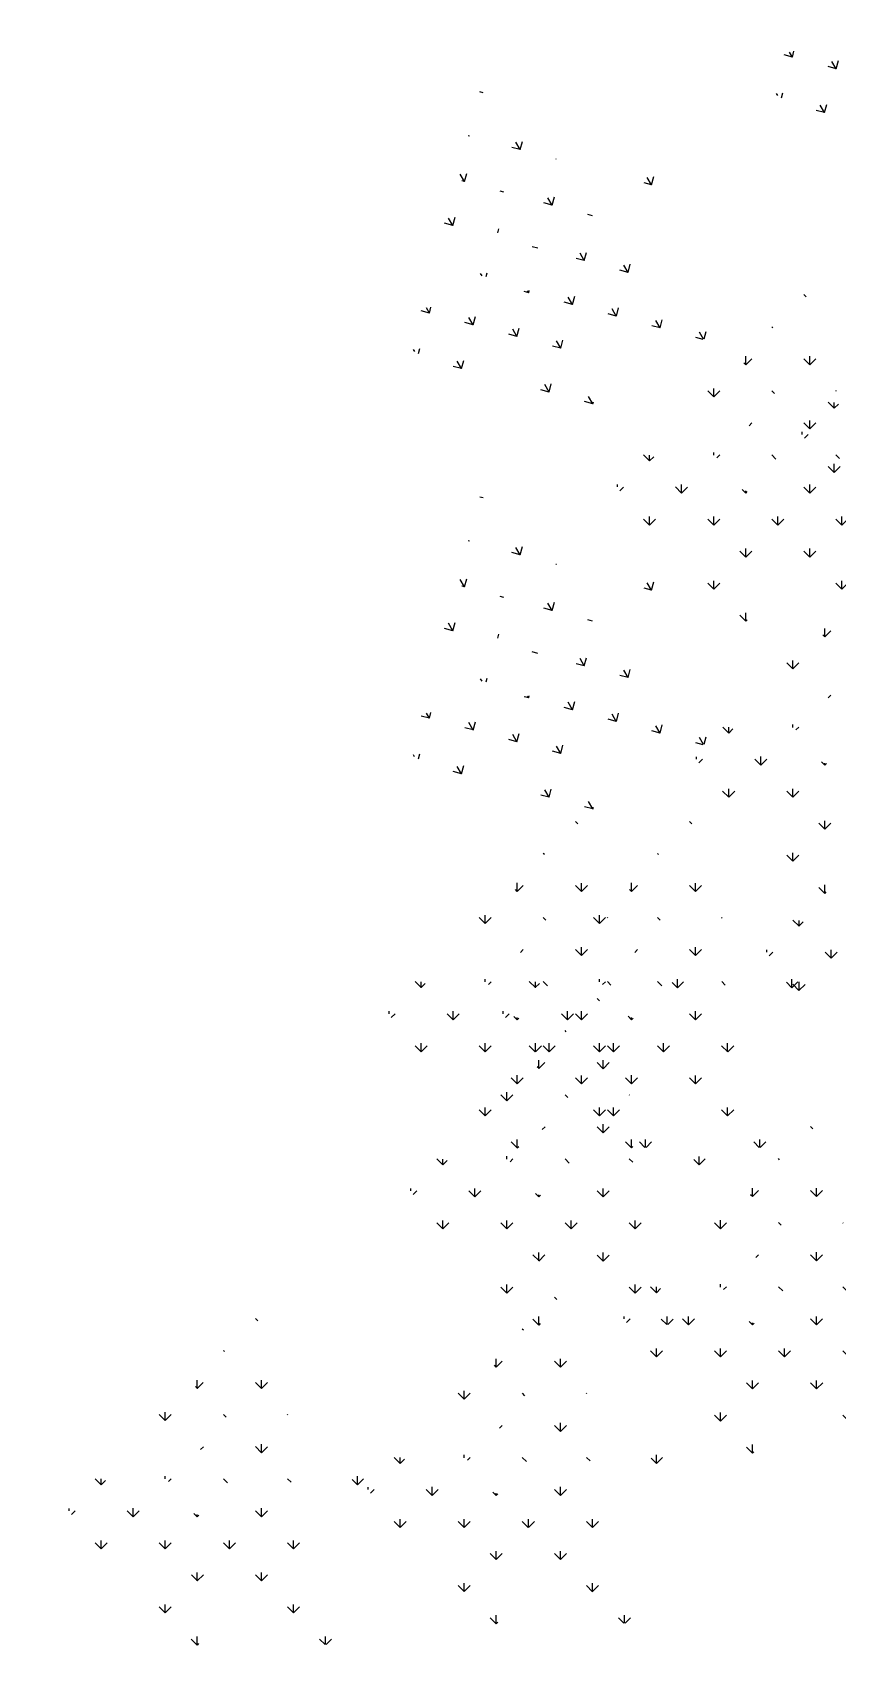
# Model space of a CAD drawing. Header units: millimetres. Extents: x -10 to 320, y -26 to 94.
# Drawn here: x -2.384 to -1.34, y 27.1 to 29.227 of the extents above; entities that cross this region are included whole.
import ezdxf

# ---------------------------------------------------------------- set-up
doc = ezdxf.new("R2010")
doc.units = ezdxf.units.MM
doc.header["$LTSCALE"] = 0.05

msp = doc.modelspace()

# ---------------------------------------------------------------- hatches: boundary and pattern name
at = {"linetype": 'Continuous'}
h = msp.add_hatch(dxfattribs=at)
h.set_pattern_fill('GRASS', scale=0.058864, angle=30, style=0)
h.set_pattern_definition([(120, (-95.63336, 1.367096), (-0.056857833, 0.01523501), [0.011036918, -0.072208728]), (75, (-95.63336, 1.367096), (-0.056857833, 0.01523501), [0.011036918, -0.047826643]), (165, (-95.63336, 1.367096), (-0.01523501, -0.056857833), [0.011036918, -0.047826643])])
edge = h.paths.add_edge_path()
edge.add_line((-1.2004, 29.2111), (-1.0823, 29.1366))
edge.add_line((-1.0823, 29.1366), (-0.9748, 29.2037))
edge.add_line((-0.9748, 29.2037), (-1.1518, 29.2311))
edge.add_line((-1.1518, 29.2311), (-1.0523, 29.3261))
edge.add_line((-1.0523, 29.3261), (-1.1211, 29.439))
edge.add_line((-1.1211, 29.439), (-1.1176, 29.3013))
edge.add_line((-1.1176, 29.3013), (-1.1935, 29.2315))
edge.add_line((-1.1935, 29.2315), (-1.171, 29.298))
edge.add_line((-1.171, 29.298), (-1.259, 29.4355))
edge.add_line((-1.259, 29.4355), (-1.3412, 29.4902))
edge.add_line((-1.3412, 29.4902), (-1.2588, 29.3511))
edge.add_line((-1.2588, 29.3511), (-1.214, 29.2373))
edge.add_line((-1.214, 29.2373), (-1.237, 29.2467))
edge.add_line((-1.237, 29.2467), (-1.4162, 29.5409))
edge.add_line((-1.4162, 29.5409), (-1.3457, 29.3381))
edge.add_line((-1.3457, 29.3381), (-1.2722, 29.2611))
edge.add_line((-1.2722, 29.2611), (-1.344, 29.2903))
edge.add_line((-1.344, 29.2903), (-1.4072, 29.4048))
edge.add_line((-1.4072, 29.4048), (-1.375, 29.2512))
edge.add_line((-1.375, 29.2512), (-1.2419, 29.2293))
edge.add_line((-1.2419, 29.2293), (-1.4953, 29.1864))
edge.add_line((-1.4953, 29.1864), (-1.3433, 29.1069))
edge.add_line((-1.3433, 29.1069), (-1.2256, 29.2056))
edge.add_line((-1.2256, 29.2056), (-1.2647, 29.0598))
edge.add_line((-1.2647, 29.0598), (-1.1819, 29.0409))
edge.add_line((-1.1819, 29.0409), (-1.1958, 29.2074))
h = msp.add_hatch(dxfattribs=at)
h.set_pattern_fill('GRASS', scale=0.058864, angle=30, style=0)
h.set_pattern_definition([(120, (-96.104673, 1.03478), (-0.056857833, 0.01523501), [0.011036918, -0.072208728]), (75, (-96.104673, 1.03478), (-0.056857833, 0.01523501), [0.011036918, -0.047826643]), (165, (-96.104673, 1.03478), (-0.01523501, -0.056857833), [0.011036918, -0.047826643])])
edge = h.paths.add_edge_path()
edge.add_line((-1.6717, 28.8788), (-1.5536, 28.8043))
edge.add_line((-1.5536, 28.8043), (-1.4461, 28.8714))
edge.add_line((-1.4461, 28.8714), (-1.6231, 28.8988))
edge.add_line((-1.6231, 28.8988), (-1.5236, 28.9938))
edge.add_line((-1.5236, 28.9938), (-1.5924, 29.1067))
edge.add_line((-1.5924, 29.1067), (-1.5889, 28.969))
edge.add_line((-1.5889, 28.969), (-1.6648, 28.8992))
edge.add_line((-1.6648, 28.8992), (-1.6424, 28.9656))
edge.add_line((-1.6424, 28.9656), (-1.7303, 29.1031))
edge.add_line((-1.7303, 29.1031), (-1.8125, 29.1579))
edge.add_line((-1.8125, 29.1579), (-1.7301, 29.0188))
edge.add_line((-1.7301, 29.0188), (-1.6853, 28.905))
edge.add_line((-1.6853, 28.905), (-1.7083, 28.9144))
edge.add_line((-1.7083, 28.9144), (-1.8875, 29.2086))
edge.add_line((-1.8875, 29.2086), (-1.817, 29.0058))
edge.add_line((-1.817, 29.0058), (-1.7435, 28.9287))
edge.add_line((-1.7435, 28.9287), (-1.8153, 28.958))
edge.add_line((-1.8153, 28.958), (-1.8785, 29.0725))
edge.add_line((-1.8785, 29.0725), (-1.8463, 28.9189))
edge.add_line((-1.8463, 28.9189), (-1.7132, 28.897))
edge.add_line((-1.7132, 28.897), (-1.9666, 28.8541))
edge.add_line((-1.9666, 28.8541), (-1.8146, 28.7746))
edge.add_line((-1.8146, 28.7746), (-1.6969, 28.8733))
edge.add_line((-1.6969, 28.8733), (-1.7361, 28.7275))
edge.add_line((-1.7361, 28.7275), (-1.6532, 28.7086))
edge.add_line((-1.6532, 28.7086), (-1.6671, 28.8751))
h = msp.add_hatch(dxfattribs=at)
h.set_pattern_fill('GRASS', scale=0.058864, style=0)
h.set_pattern_definition([(90, (-96.86832, 51.757032), (-0.041622823, 0.041622823), [0.011036918, -0.072208728]), (45, (-96.86832, 51.75703), (-0.041622823, 0.041622823), [0.011036918, -0.047826643]), (135, (-96.86832, 51.75703), (-0.041622823, -0.041622823), [0.011036918, -0.047826643])])
edge = h.paths.add_edge_path()
edge.add_line((-1.165, 28.6542), (-1.0999, 28.5306))
edge.add_line((-1.0999, 28.5306), (-0.9732, 28.535))
edge.add_line((-0.9732, 28.535), (-1.1129, 28.6472))
edge.add_line((-1.1129, 28.6472), (-0.9792, 28.6798))
edge.add_line((-0.9792, 28.6798), (-0.9823, 28.8119))
edge.add_line((-0.9823, 28.8119), (-1.0482, 28.6909))
edge.add_line((-1.0482, 28.6909), (-1.1488, 28.6684))
edge.add_line((-1.1488, 28.6684), (-1.0961, 28.7147))
edge.add_line((-1.0961, 28.7147), (-1.1035, 28.8778))
edge.add_line((-1.1035, 28.8778), (-1.1474, 28.9662))
edge.add_line((-1.1474, 28.9662), (-1.1456, 28.8046))
edge.add_line((-1.1456, 28.8046), (-1.1636, 28.6837))
edge.add_line((-1.1636, 28.6837), (-1.1788, 28.7033))
edge.add_line((-1.1788, 28.7033), (-1.187, 29.0477))
edge.add_line((-1.187, 29.0477), (-1.2273, 28.8368))
edge.add_line((-1.2273, 28.8368), (-1.2021, 28.7333))
edge.add_line((-1.2021, 28.7333), (-1.2497, 28.7946))
edge.add_line((-1.2497, 28.7946), (-1.2472, 28.9253))
edge.add_line((-1.2472, 28.9253), (-1.2961, 28.7762))
edge.add_line((-1.2961, 28.7762), (-1.1918, 28.6907))
edge.add_line((-1.1918, 28.6907), (-1.4327, 28.7802))
edge.add_line((-1.4327, 28.7802), (-1.3409, 28.6354))
edge.add_line((-1.3409, 28.6354), (-1.1895, 28.662))
edge.add_line((-1.1895, 28.662), (-1.2963, 28.5553))
edge.add_line((-1.2963, 28.5553), (-1.234, 28.4975))
edge.add_line((-1.234, 28.4975), (-1.1628, 28.6487))
h = msp.add_hatch(dxfattribs=at)
h.set_pattern_fill('GRASS', scale=0.058864, style=0)
h.set_pattern_definition([(90, (-97.10795, 51.688644), (-0.041622823, 0.041622823), [0.011036918, -0.072208728]), (45, (-97.10795, 51.688644), (-0.041622823, 0.041622823), [0.011036918, -0.047826643]), (135, (-97.10795, 51.688644), (-0.041622823, -0.041622823), [0.011036918, -0.047826643])])
edge = h.paths.add_edge_path()
edge.add_line((-1.4046, 28.5858), (-1.3395, 28.4622))
edge.add_line((-1.3395, 28.4622), (-1.2129, 28.4666))
edge.add_line((-1.2129, 28.4666), (-1.3525, 28.5788))
edge.add_line((-1.3525, 28.5788), (-1.2188, 28.6114))
edge.add_line((-1.2188, 28.6114), (-1.222, 28.7435))
edge.add_line((-1.222, 28.7435), (-1.2878, 28.6225))
edge.add_line((-1.2878, 28.6225), (-1.3884, 28.6))
edge.add_line((-1.3884, 28.6), (-1.3357, 28.6463))
edge.add_line((-1.3357, 28.6463), (-1.3432, 28.8094))
edge.add_line((-1.3432, 28.8094), (-1.387, 28.8979))
edge.add_line((-1.387, 28.8979), (-1.3852, 28.7362))
edge.add_line((-1.3852, 28.7362), (-1.4032, 28.6153))
edge.add_line((-1.4032, 28.6153), (-1.4185, 28.6349))
edge.add_line((-1.4185, 28.6349), (-1.4266, 28.9793))
edge.add_line((-1.4266, 28.9793), (-1.4669, 28.7684))
edge.add_line((-1.4669, 28.7684), (-1.4418, 28.6649))
edge.add_line((-1.4418, 28.6649), (-1.4894, 28.7262))
edge.add_line((-1.4894, 28.7262), (-1.4868, 28.8569))
edge.add_line((-1.4868, 28.8569), (-1.5358, 28.7079))
edge.add_line((-1.5358, 28.7079), (-1.4314, 28.6223))
edge.add_line((-1.4314, 28.6223), (-1.6723, 28.7119))
edge.add_line((-1.6723, 28.7119), (-1.5805, 28.567))
edge.add_line((-1.5805, 28.567), (-1.4291, 28.5936))
edge.add_line((-1.4291, 28.5936), (-1.536, 28.4869))
edge.add_line((-1.536, 28.4869), (-1.4737, 28.4291))
edge.add_line((-1.4737, 28.4291), (-1.4024, 28.5803))
h = msp.add_hatch(dxfattribs=at)
h.set_pattern_fill('GRASS', scale=0.058864, angle=30, style=0)
h.set_pattern_definition([(120, (-96.104673, 0.50861), (-0.056857833, 0.01523501), [0.011036918, -0.072208728]), (75, (-96.104673, 0.50861), (-0.056857833, 0.01523501), [0.011036918, -0.047826643]), (165, (-96.104673, 0.50861), (-0.01523501, -0.056857833), [0.011036918, -0.047826643])])
edge = h.paths.add_edge_path()
edge.add_line((-1.6717, 28.3526), (-1.5536, 28.2781))
edge.add_line((-1.5536, 28.2781), (-1.4461, 28.3453))
edge.add_line((-1.4461, 28.3453), (-1.6231, 28.3727))
edge.add_line((-1.6231, 28.3727), (-1.5236, 28.4677))
edge.add_line((-1.5236, 28.4677), (-1.5924, 28.5805))
edge.add_line((-1.5924, 28.5805), (-1.5889, 28.4428))
edge.add_line((-1.5889, 28.4428), (-1.6648, 28.3731))
edge.add_line((-1.6648, 28.3731), (-1.6424, 28.4395))
edge.add_line((-1.6424, 28.4395), (-1.7303, 28.577))
edge.add_line((-1.7303, 28.577), (-1.8125, 28.6317))
edge.add_line((-1.8125, 28.6317), (-1.7301, 28.4926))
edge.add_line((-1.7301, 28.4926), (-1.6853, 28.3789))
edge.add_line((-1.6853, 28.3789), (-1.7083, 28.3882))
edge.add_line((-1.7083, 28.3882), (-1.8875, 28.6824))
edge.add_line((-1.8875, 28.6824), (-1.817, 28.4796))
edge.add_line((-1.817, 28.4796), (-1.7435, 28.4026))
edge.add_line((-1.7435, 28.4026), (-1.8153, 28.4319))
edge.add_line((-1.8153, 28.4319), (-1.8785, 28.5463))
edge.add_line((-1.8785, 28.5463), (-1.8463, 28.3928))
edge.add_line((-1.8463, 28.3928), (-1.7132, 28.3708))
edge.add_line((-1.7132, 28.3708), (-1.9666, 28.328))
edge.add_line((-1.9666, 28.328), (-1.8146, 28.2484))
edge.add_line((-1.8146, 28.2484), (-1.6969, 28.3472))
edge.add_line((-1.6969, 28.3472), (-1.7361, 28.2013))
edge.add_line((-1.7361, 28.2013), (-1.6532, 28.1824))
edge.add_line((-1.6532, 28.1824), (-1.6671, 28.349))
h = msp.add_hatch(dxfattribs=at)
h.set_pattern_fill('GRASS', scale=0.058864, style=0)
h.set_pattern_definition([(90, (-97.00525, 51.335303), (-0.041622823, 0.041622823), [0.011036918, -0.072208728]), (45, (-97.00525, 51.335303), (-0.041622823, 0.041622823), [0.011036918, -0.047826643]), (135, (-97.00525, 51.335303), (-0.041622823, -0.041622823), [0.011036918, -0.047826643])])
edge = h.paths.add_edge_path()
edge.add_line((-1.3019, 28.2324), (-1.2368, 28.1088))
edge.add_line((-1.2368, 28.1088), (-1.1102, 28.1132))
edge.add_line((-1.1102, 28.1132), (-1.2498, 28.2255))
edge.add_line((-1.2498, 28.2255), (-1.1161, 28.258))
edge.add_line((-1.1161, 28.258), (-1.1193, 28.3902))
edge.add_line((-1.1193, 28.3902), (-1.1851, 28.2692))
edge.add_line((-1.1851, 28.2692), (-1.2857, 28.2467))
edge.add_line((-1.2857, 28.2467), (-1.233, 28.293))
edge.add_line((-1.233, 28.293), (-1.2405, 28.456))
edge.add_line((-1.2405, 28.456), (-1.2843, 28.5445))
edge.add_line((-1.2843, 28.5445), (-1.2825, 28.3829))
edge.add_line((-1.2825, 28.3829), (-1.3005, 28.2619))
edge.add_line((-1.3005, 28.2619), (-1.3158, 28.2816))
edge.add_line((-1.3158, 28.2816), (-1.3239, 28.626))
edge.add_line((-1.3239, 28.626), (-1.3642, 28.4151))
edge.add_line((-1.3642, 28.4151), (-1.3391, 28.3116))
edge.add_line((-1.3391, 28.3116), (-1.3867, 28.3729))
edge.add_line((-1.3867, 28.3729), (-1.3841, 28.5036))
edge.add_line((-1.3841, 28.5036), (-1.4331, 28.3545))
edge.add_line((-1.4331, 28.3545), (-1.3287, 28.2689))
edge.add_line((-1.3287, 28.2689), (-1.5696, 28.3585))
edge.add_line((-1.5696, 28.3585), (-1.4778, 28.2136))
edge.add_line((-1.4778, 28.2136), (-1.3264, 28.2403))
edge.add_line((-1.3264, 28.2403), (-1.4333, 28.1336))
edge.add_line((-1.4333, 28.1336), (-1.371, 28.0758))
edge.add_line((-1.371, 28.0758), (-1.2997, 28.227))
h = msp.add_hatch(dxfattribs=at)
h.set_pattern_fill('GRASS', scale=0.058864, style=0)
h.set_pattern_definition([(90, (-96.913964, 51.084546), (-0.041622823, 0.041622823), [0.011036918, -0.072208728]), (45, (-96.913964, 51.084546), (-0.041622823, 0.041622823), [0.011036918, -0.047826643]), (135, (-96.913964, 51.084546), (-0.041622823, -0.041622823), [0.011036918, -0.047826643])])
edge = h.paths.add_edge_path()
edge.add_line((-1.2106, 27.9817), (-1.1456, 27.8581))
edge.add_line((-1.1456, 27.8581), (-1.0189, 27.8625))
edge.add_line((-1.0189, 27.8625), (-1.1585, 27.9747))
edge.add_line((-1.1585, 27.9747), (-1.0249, 28.0073))
edge.add_line((-1.0249, 28.0073), (-1.028, 28.1394))
edge.add_line((-1.028, 28.1394), (-1.0938, 28.0184))
edge.add_line((-1.0938, 28.0184), (-1.1944, 27.9959))
edge.add_line((-1.1944, 27.9959), (-1.1418, 28.0422))
edge.add_line((-1.1418, 28.0422), (-1.1492, 28.2053))
edge.add_line((-1.1492, 28.2053), (-1.193, 28.2938))
edge.add_line((-1.193, 28.2938), (-1.1912, 28.1321))
edge.add_line((-1.1912, 28.1321), (-1.2093, 28.0112))
edge.add_line((-1.2093, 28.0112), (-1.2245, 28.0308))
edge.add_line((-1.2245, 28.0308), (-1.2326, 28.3752))
edge.add_line((-1.2326, 28.3752), (-1.2729, 28.1643))
edge.add_line((-1.2729, 28.1643), (-1.2478, 28.0608))
edge.add_line((-1.2478, 28.0608), (-1.2954, 28.1221))
edge.add_line((-1.2954, 28.1221), (-1.2929, 28.2528))
edge.add_line((-1.2929, 28.2528), (-1.3418, 28.1038))
edge.add_line((-1.3418, 28.1038), (-1.2374, 28.0182))
edge.add_line((-1.2374, 28.0182), (-1.4783, 28.1078))
edge.add_line((-1.4783, 28.1078), (-1.3865, 27.9629))
edge.add_line((-1.3865, 27.9629), (-1.2352, 27.9895))
edge.add_line((-1.2352, 27.9895), (-1.342, 27.8828))
edge.add_line((-1.342, 27.8828), (-1.2797, 27.825))
edge.add_line((-1.2797, 27.825), (-1.2085, 27.9762))
h = msp.add_hatch(dxfattribs=at)
h.set_pattern_fill('GRASS', scale=0.058864, style=0)
h.set_pattern_definition([(90, (-97.404632, 51.00476), (-0.041622823, 0.041622823), [0.011036918, -0.072208728]), (45, (-97.40463, 51.00476), (-0.041622823, 0.041622823), [0.011036918, -0.047826643]), (135, (-97.40463, 51.00476), (-0.041622823, -0.041622823), [0.011036918, -0.047826643])])
edge = h.paths.add_edge_path()
edge.add_line((-1.7013, 27.9019), (-1.6362, 27.7783))
edge.add_line((-1.6362, 27.7783), (-1.5096, 27.7827))
edge.add_line((-1.5096, 27.7827), (-1.6492, 27.8949))
edge.add_line((-1.6492, 27.8949), (-1.5155, 27.9275))
edge.add_line((-1.5155, 27.9275), (-1.5186, 28.0596))
edge.add_line((-1.5186, 28.0596), (-1.5845, 27.9386))
edge.add_line((-1.5845, 27.9386), (-1.6851, 27.9161))
edge.add_line((-1.6851, 27.9161), (-1.6324, 27.9624))
edge.add_line((-1.6324, 27.9624), (-1.6398, 28.1255))
edge.add_line((-1.6398, 28.1255), (-1.6837, 28.214))
edge.add_line((-1.6837, 28.214), (-1.6819, 28.0523))
edge.add_line((-1.6819, 28.0523), (-1.6999, 27.9314))
edge.add_line((-1.6999, 27.9314), (-1.7152, 27.951))
edge.add_line((-1.7152, 27.951), (-1.7233, 28.2954))
edge.add_line((-1.7233, 28.2954), (-1.7636, 28.0845))
edge.add_line((-1.7636, 28.0845), (-1.7385, 27.981))
edge.add_line((-1.7385, 27.981), (-1.786, 28.0423))
edge.add_line((-1.786, 28.0423), (-1.7835, 28.1731))
edge.add_line((-1.7835, 28.1731), (-1.8324, 28.024))
edge.add_line((-1.8324, 28.024), (-1.7281, 27.9384))
edge.add_line((-1.7281, 27.9384), (-1.969, 28.028))
edge.add_line((-1.969, 28.028), (-1.8772, 27.8831))
edge.add_line((-1.8772, 27.8831), (-1.7258, 27.9098))
edge.add_line((-1.7258, 27.9098), (-1.8327, 27.8031))
edge.add_line((-1.8327, 27.8031), (-1.7703, 27.7453))
edge.add_line((-1.7703, 27.7453), (-1.6991, 27.8964))
h = msp.add_hatch(dxfattribs=at)
h.set_pattern_fill('GRASS', scale=0.058864, style=0)
h.set_pattern_definition([(90, (-97.25629, 51.00476), (-0.041622823, 0.041622823), [0.011036918, -0.072208728]), (45, (-97.25629, 51.00476), (-0.041622823, 0.041622823), [0.011036918, -0.047826643]), (135, (-97.25629, 51.00476), (-0.041622823, -0.041622823), [0.011036918, -0.047826643])])
edge = h.paths.add_edge_path()
edge.add_line((-1.5529, 27.9019), (-1.4879, 27.7783))
edge.add_line((-1.4879, 27.7783), (-1.3612, 27.7827))
edge.add_line((-1.3612, 27.7827), (-1.5008, 27.8949))
edge.add_line((-1.5008, 27.8949), (-1.3672, 27.9275))
edge.add_line((-1.3672, 27.9275), (-1.3703, 28.0596))
edge.add_line((-1.3703, 28.0596), (-1.4362, 27.9386))
edge.add_line((-1.4362, 27.9386), (-1.5367, 27.9161))
edge.add_line((-1.5367, 27.9161), (-1.4841, 27.9624))
edge.add_line((-1.4841, 27.9624), (-1.4915, 28.1255))
edge.add_line((-1.4915, 28.1255), (-1.5353, 28.214))
edge.add_line((-1.5353, 28.214), (-1.5336, 28.0523))
edge.add_line((-1.5336, 28.0523), (-1.5516, 27.9314))
edge.add_line((-1.5516, 27.9314), (-1.5668, 27.951))
edge.add_line((-1.5668, 27.951), (-1.5749, 28.2954))
edge.add_line((-1.5749, 28.2954), (-1.6153, 28.0845))
edge.add_line((-1.6153, 28.0845), (-1.5901, 27.981))
edge.add_line((-1.5901, 27.981), (-1.6377, 28.0423))
edge.add_line((-1.6377, 28.0423), (-1.6352, 28.1731))
edge.add_line((-1.6352, 28.1731), (-1.6841, 28.024))
edge.add_line((-1.6841, 28.024), (-1.5797, 27.9384))
edge.add_line((-1.5797, 27.9384), (-1.8207, 28.028))
edge.add_line((-1.8207, 28.028), (-1.7288, 27.8831))
edge.add_line((-1.7288, 27.8831), (-1.5775, 27.9098))
edge.add_line((-1.5775, 27.9098), (-1.6843, 27.8031))
edge.add_line((-1.6843, 27.8031), (-1.622, 27.7453))
edge.add_line((-1.622, 27.7453), (-1.5508, 27.8964))
h = msp.add_hatch(dxfattribs=at)
h.set_pattern_fill('GRASS', scale=0.058864, style=0)
h.set_pattern_definition([(90, (-97.3764, 50.77473), (-0.041622823, 0.041622823), [0.011036918, -0.072208728]), (45, (-97.3764, 50.77473), (-0.041622823, 0.041622823), [0.011036918, -0.047826643]), (135, (-97.3764, 50.77473), (-0.041622823, -0.041622823), [0.011036918, -0.047826643])])
edge = h.paths.add_edge_path()
edge.add_line((-1.673, 27.6719), (-1.608, 27.5483))
edge.add_line((-1.608, 27.5483), (-1.4813, 27.5527))
edge.add_line((-1.4813, 27.5527), (-1.6209, 27.6649))
edge.add_line((-1.6209, 27.6649), (-1.4873, 27.6974))
edge.add_line((-1.4873, 27.6974), (-1.4904, 27.8296))
edge.add_line((-1.4904, 27.8296), (-1.5563, 27.7086))
edge.add_line((-1.5563, 27.7086), (-1.6568, 27.6861))
edge.add_line((-1.6568, 27.6861), (-1.6042, 27.7324))
edge.add_line((-1.6042, 27.7324), (-1.6116, 27.8955))
edge.add_line((-1.6116, 27.8955), (-1.6554, 27.9839))
edge.add_line((-1.6554, 27.9839), (-1.6537, 27.8223))
edge.add_line((-1.6537, 27.8223), (-1.6717, 27.7014))
edge.add_line((-1.6717, 27.7014), (-1.6869, 27.721))
edge.add_line((-1.6869, 27.721), (-1.695, 28.0654))
edge.add_line((-1.695, 28.0654), (-1.7354, 27.8545))
edge.add_line((-1.7354, 27.8545), (-1.7102, 27.751))
edge.add_line((-1.7102, 27.751), (-1.7578, 27.8123))
edge.add_line((-1.7578, 27.8123), (-1.7553, 27.943))
edge.add_line((-1.7553, 27.943), (-1.8042, 27.7939))
edge.add_line((-1.8042, 27.7939), (-1.6999, 27.7084))
edge.add_line((-1.6999, 27.7084), (-1.9408, 27.7979))
edge.add_line((-1.9408, 27.7979), (-1.8489, 27.6531))
edge.add_line((-1.8489, 27.6531), (-1.6976, 27.6797))
edge.add_line((-1.6976, 27.6797), (-1.8044, 27.573))
edge.add_line((-1.8044, 27.573), (-1.7421, 27.5152))
edge.add_line((-1.7421, 27.5152), (-1.6709, 27.6664))
h = msp.add_hatch(dxfattribs=at)
h.set_pattern_fill('GRASS', scale=0.058864, style=0)
h.set_pattern_definition([(90, (-97.09916, 50.60857), (-0.041622823, 0.041622823), [0.011036918, -0.072208728]), (45, (-97.09916, 50.60857), (-0.041622823, 0.041622823), [0.011036918, -0.047826643]), (135, (-97.09916, 50.60857), (-0.041622823, -0.041622823), [0.011036918, -0.047826643])])
edge = h.paths.add_edge_path()
edge.add_line((-1.3958, 27.5057), (-1.3308, 27.3821))
edge.add_line((-1.3308, 27.3821), (-1.2041, 27.3865))
edge.add_line((-1.2041, 27.3865), (-1.3437, 27.4987))
edge.add_line((-1.3437, 27.4987), (-1.21, 27.5313))
edge.add_line((-1.21, 27.5313), (-1.2132, 27.6634))
edge.add_line((-1.2132, 27.6634), (-1.279, 27.5424))
edge.add_line((-1.279, 27.5424), (-1.3796, 27.5199))
edge.add_line((-1.3796, 27.5199), (-1.327, 27.5662))
edge.add_line((-1.327, 27.5662), (-1.3344, 27.7293))
edge.add_line((-1.3344, 27.7293), (-1.3782, 27.8178))
edge.add_line((-1.3782, 27.8178), (-1.3764, 27.6561))
edge.add_line((-1.3764, 27.6561), (-1.3944, 27.5352))
edge.add_line((-1.3944, 27.5352), (-1.4097, 27.5548))
edge.add_line((-1.4097, 27.5548), (-1.4178, 27.8993))
edge.add_line((-1.4178, 27.8993), (-1.4581, 27.6883))
edge.add_line((-1.4581, 27.6883), (-1.433, 27.5848))
edge.add_line((-1.433, 27.5848), (-1.4806, 27.6461))
edge.add_line((-1.4806, 27.6461), (-1.4781, 27.7769))
edge.add_line((-1.4781, 27.7769), (-1.527, 27.6278))
edge.add_line((-1.527, 27.6278), (-1.4226, 27.5422))
edge.add_line((-1.4226, 27.5422), (-1.6635, 27.6318))
edge.add_line((-1.6635, 27.6318), (-1.5717, 27.4869))
edge.add_line((-1.5717, 27.4869), (-1.4204, 27.5136))
edge.add_line((-1.4204, 27.5136), (-1.5272, 27.4069))
edge.add_line((-1.5272, 27.4069), (-1.4649, 27.3491))
edge.add_line((-1.4649, 27.3491), (-1.3937, 27.5002))
h = msp.add_hatch(dxfattribs=at)
h.set_pattern_fill('GRASS', scale=0.058864, style=0)
h.set_pattern_definition([(90, (-97.43185, 50.387027), (-0.041622823, 0.041622823), [0.011036918, -0.072208728]), (45, (-97.43185, 50.387027), (-0.041622823, 0.041622823), [0.011036918, -0.047826643]), (135, (-97.43185, 50.387027), (-0.041622823, -0.041622823), [0.011036918, -0.047826643])])
edge = h.paths.add_edge_path()
edge.add_line((-1.7285, 27.2842), (-1.6634, 27.1606))
edge.add_line((-1.6634, 27.1606), (-1.5368, 27.165))
edge.add_line((-1.5368, 27.165), (-1.6764, 27.2772))
edge.add_line((-1.6764, 27.2772), (-1.5427, 27.3097))
edge.add_line((-1.5427, 27.3097), (-1.5459, 27.4419))
edge.add_line((-1.5459, 27.4419), (-1.6117, 27.3209))
edge.add_line((-1.6117, 27.3209), (-1.7123, 27.2984))
edge.add_line((-1.7123, 27.2984), (-1.6596, 27.3447))
edge.add_line((-1.6596, 27.3447), (-1.6671, 27.5078))
edge.add_line((-1.6671, 27.5078), (-1.7109, 27.5962))
edge.add_line((-1.7109, 27.5962), (-1.7091, 27.4346))
edge.add_line((-1.7091, 27.4346), (-1.7271, 27.3137))
edge.add_line((-1.7271, 27.3137), (-1.7424, 27.3333))
edge.add_line((-1.7424, 27.3333), (-1.7505, 27.6777))
edge.add_line((-1.7505, 27.6777), (-1.7908, 27.4668))
edge.add_line((-1.7908, 27.4668), (-1.7657, 27.3633))
edge.add_line((-1.7657, 27.3633), (-1.8133, 27.4246))
edge.add_line((-1.8133, 27.4246), (-1.8107, 27.5553))
edge.add_line((-1.8107, 27.5553), (-1.8597, 27.4062))
edge.add_line((-1.8597, 27.4062), (-1.7553, 27.3207))
edge.add_line((-1.7553, 27.3207), (-1.9962, 27.4102))
edge.add_line((-1.9962, 27.4102), (-1.9044, 27.2653))
edge.add_line((-1.9044, 27.2653), (-1.753, 27.292))
edge.add_line((-1.753, 27.292), (-1.8599, 27.1853))
edge.add_line((-1.8599, 27.1853), (-1.7976, 27.1275))
edge.add_line((-1.7976, 27.1275), (-1.7263, 27.2787))
h = msp.add_hatch(dxfattribs=at)
h.set_pattern_fill('GRASS', scale=0.058864, style=0)
h.set_pattern_definition([(90, (-97.81999, 50.359334), (-0.041622823, 0.041622823), [0.011036918, -0.072208728]), (45, (-97.81999, 50.359334), (-0.041622823, 0.041622823), [0.011036918, -0.047826643]), (135, (-97.81999, 50.359334), (-0.041622823, -0.041622823), [0.011036918, -0.047826643])])
edge = h.paths.add_edge_path()
edge.add_line((-2.1166, 27.2565), (-2.0516, 27.1329))
edge.add_line((-2.0516, 27.1329), (-1.9249, 27.1373))
edge.add_line((-1.9249, 27.1373), (-2.0645, 27.2495))
edge.add_line((-2.0645, 27.2495), (-1.9309, 27.2821))
edge.add_line((-1.9309, 27.2821), (-1.934, 27.4142))
edge.add_line((-1.934, 27.4142), (-1.9999, 27.2932))
edge.add_line((-1.9999, 27.2932), (-2.1004, 27.2707))
edge.add_line((-2.1004, 27.2707), (-2.0478, 27.317))
edge.add_line((-2.0478, 27.317), (-2.0552, 27.4801))
edge.add_line((-2.0552, 27.4801), (-2.099, 27.5685))
edge.add_line((-2.099, 27.5685), (-2.0973, 27.4069))
edge.add_line((-2.0973, 27.4069), (-2.1153, 27.286))
edge.add_line((-2.1153, 27.286), (-2.1305, 27.3056))
edge.add_line((-2.1305, 27.3056), (-2.1386, 27.65))
edge.add_line((-2.1386, 27.65), (-2.179, 27.4391))
edge.add_line((-2.179, 27.4391), (-2.1538, 27.3356))
edge.add_line((-2.1538, 27.3356), (-2.2014, 27.3969))
edge.add_line((-2.2014, 27.3969), (-2.1989, 27.5276))
edge.add_line((-2.1989, 27.5276), (-2.2478, 27.3785))
edge.add_line((-2.2478, 27.3785), (-2.1434, 27.293))
edge.add_line((-2.1434, 27.293), (-2.3843, 27.3825))
edge.add_line((-2.3843, 27.3825), (-2.2925, 27.2377))
edge.add_line((-2.2925, 27.2377), (-2.1412, 27.2643))
edge.add_line((-2.1412, 27.2643), (-2.248, 27.1576))
edge.add_line((-2.248, 27.1576), (-2.1857, 27.0998))
edge.add_line((-2.1857, 27.0998), (-2.1145, 27.251))

doc.saveas('drawing.dxf')
